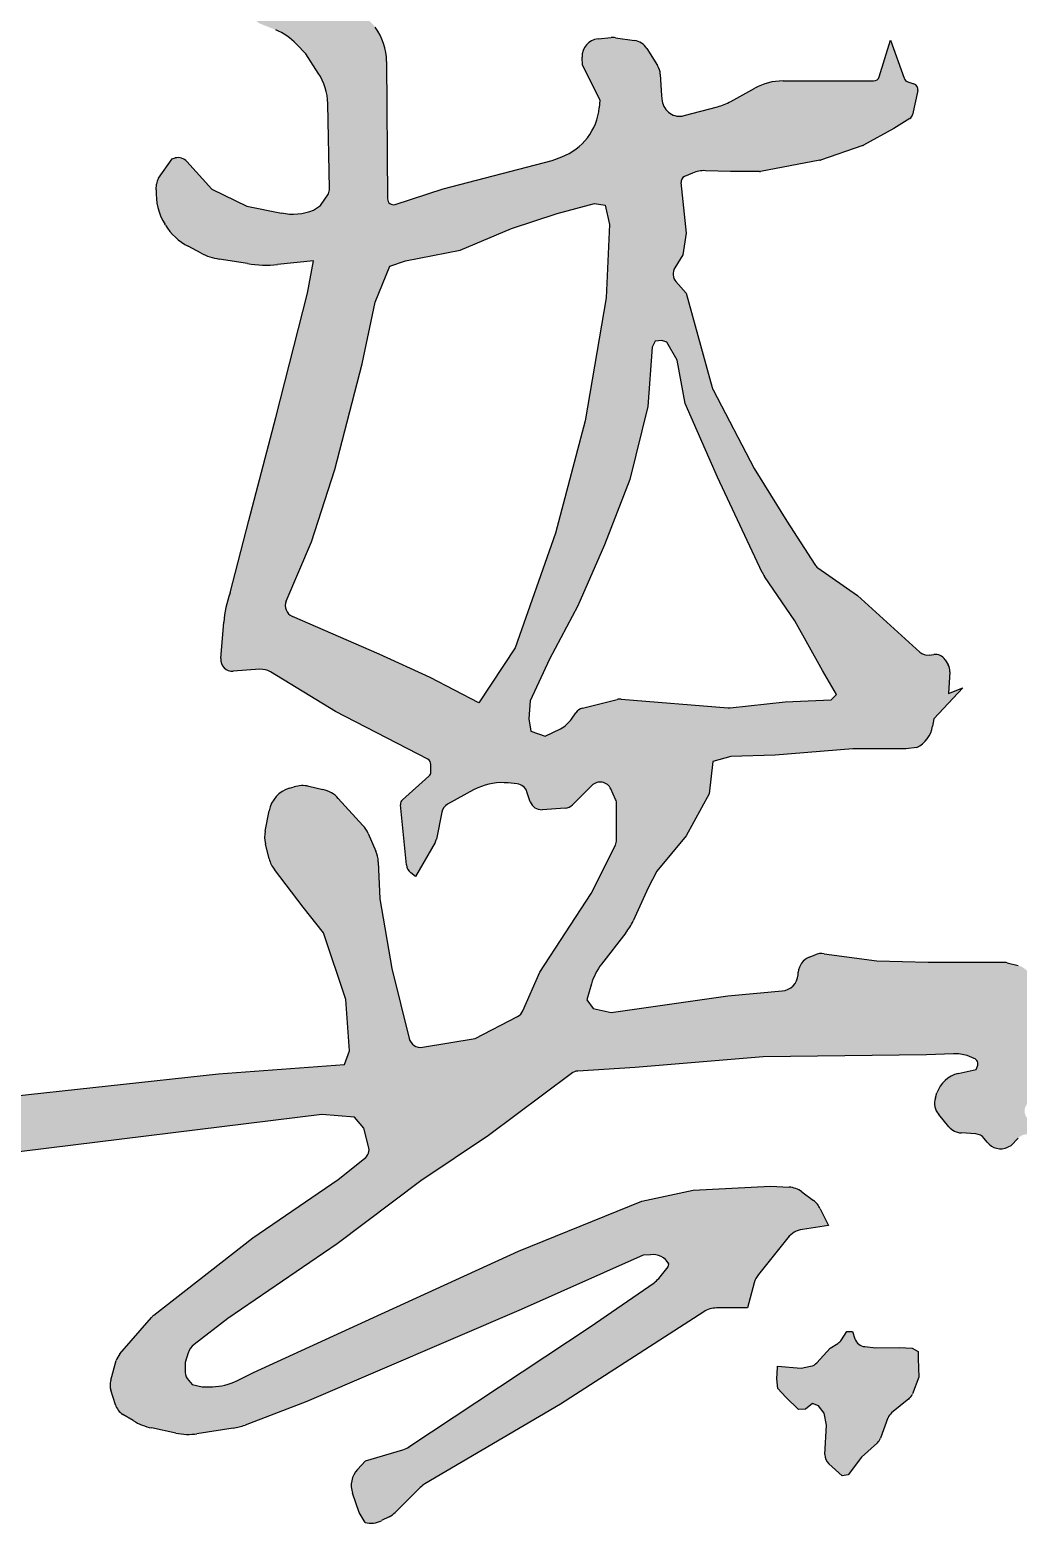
# Model space of a CAD drawing. Extents: x 4150464 to 4450492, y 483482 to 853422.
# Drawn here: x 4305073 to 4305431, y 798643 to 799185 of the extents above; entities that cross this region are included whole.
import ezdxf

# ---------------------------------------------------------------- set-up
doc = ezdxf.new("R2010")
doc.units = 0
doc.header["$LTSCALE"] = 1000
doc.header["$MEASUREMENT"] = 0
doc.layers.add('签名', color=7, linetype='Continuous')

msp = doc.modelspace()

# ---------------------------------------------------------------- hatches: boundary and pattern name
at = {"layer": '签名'}
h = msp.add_hatch(color=4, dxfattribs=at)
h.paths.add_polyline_path([(4305350.07, 799264.8), (4305363.62, 799262.98), (4305371.17, 799260.12), (4305377.43, 799256.74), (4305379.51, 799252.57), (4305380.03, 799247.63), (4305380.29, 799243.2), (4305380.29, 799242.16), (4305382.64, 799244.24), (4305386.02, 799249.45), (4305389.93, 799255.44), (4305388.37, 799262.2), (4305386.54, 799264.94, 0.161293), (4305376.01, 799273.16), (4305371.69, 799274.69), (4305355.02, 799279.64), (4305332.85, 799285.06, -0.055927), (4305328.4, 799286.69), (4305318.91, 799291.43, -0.036786), (4305316.23, 799293.03), (4305310.9, 799296.76, 0.116967), (4305301.78, 799300.37, 0.125161), (4305300.75, 799300.18), (4305295.27, 799297.67, 0.089225), (4305294.66, 799297.25, -0.045924), (4305294.95, 799297.49), (4305291.65, 799295.22, 0.195275), (4305290.77, 799293.89), (4305290.42, 799292.17, 0.293872), (4305291.26, 799290.03), (4305294.85, 799287.45), (4305298.49, 799286.15), (4305302.4, 799282.24), (4305303.73, 799272.94, 0.040442), (4305303.7, 799272.6, 0.74192), (4305307.59, 799271.42), (4305308.91, 799273.39), (4305314.64, 799275.22), (4305320.37, 799274.17), (4305324.8, 799271.05), (4305329.79, 799266.78, 0.146226), (4305330.9, 799266.29), (4305340.43, 799265.06)])
h.paths.add_polyline_path([(4305507.74, 799034.48, -0.224051), (4305511.7, 799026.33), (4305511.91, 799008.06, 0.252735), (4305516.81, 798999.24), (4305521.16, 798996.46), (4305525.34, 798996.87, 0.405395), (4305534.88, 799008.18), (4305534.15, 799018.66), (4305542.23, 799020.96), (4305544.54, 799022.12), (4305536.74, 799026.44), (4305535.3, 799032.21), (4305535.54, 799042.68, 0.116113), (4305534.53, 799047.45), (4305529.24, 799058.67, 0.062977), (4305527.81, 799060.92), (4305521.64, 799068.37, 0.230474), (4305513.17, 799072.21), (4305505.29, 799072), (4305502.79, 799071.34, 0.141943), (4305497.71, 799068.3), (4305490.89, 799060.97, 0.175293), (4305488.05, 799054.32), (4305487.98, 799052.97), (4305488.84, 799049.22), (4305489.42, 799049.22)])
h.paths.add_polyline_path([(4305490.95, 798941.04, 0.097987), (4305489.92, 798945.03), (4305486.92, 798951.28, 0.115547), (4305483.88, 798955.06), (4305472.53, 798963.91), (4305459.64, 798970.15), (4305453.49, 798970.26), (4305448, 798967.24), (4305443.01, 798957.26), (4305447.3, 798949.02, 0.112428), (4305450.35, 798945.43), (4305456.73, 798940.64), (4305462.33, 798937.08, -0.190711), (4305466.92, 798930.75), (4305471.57, 798912.6, -0.218827), (4305469.98, 798903.87), (4305462.55, 798893.28), (4305464.88, 798889.91, 0.115033), (4305468.46, 798886.67), (4305474.78, 798883.16, 0.14431), (4305480.65, 798881.85), (4305483.76, 798882.06), (4305487.35, 798889.94, 0.064737), (4305488.15, 798892.56), (4305491.51, 798912.34, 0.042109), (4305491.66, 798914.12), (4305491.66, 798928.59)])
h.paths.add_polyline_path([(4305391.75, 798688.09, 0.133698), (4305393.05, 798689.9), (4305395.35, 798696.05), (4305395.1, 798702.79), (4305395.1, 798705.36), (4305393.02, 798706.58), (4305388.36, 798706.82), (4305379.79, 798706.7), (4305375.83, 798707.08, -0.296761), (4305372.21, 798709.96), (4305371.33, 798712.58), (4305369.25, 798712.58), (4305367.32, 798709.59, -0.111035), (4305365.99, 798708.28), (4305363.25, 798706.58), (4305358.42, 798701.25, -0.159662), (4305356.13, 798699.94), (4305352.71, 798699.24), (4305344.14, 798699.97), (4305344.04, 798699.52), (4305343.85, 798695.41), (4305344.24, 798691.88), (4305347.18, 798688.75), (4305351.68, 798684.25), (4305354.23, 798684.44), (4305356.78, 798686.4), (4305358.93, 798685.62), (4305361.09, 798682.88), (4305361.87, 798678.57), (4305361.32, 798667.91, 0.22558), (4305362.72, 798664.54), (4305367.56, 798660.16), (4305369.71, 798660.55), (4305374.61, 798667.02), (4305380.33, 798672.16, 0.121444), (4305381.47, 798673.84), (4305384.2, 798681.2, -0.134274), (4305385.51, 798683.02)])
h = msp.add_hatch(color=4, dxfattribs=at)
h.paths.add_polyline_path([(4305587.9, 798924.7, -0.231178), (4305588.9, 798926.27), (4305608.21, 798938.15), (4305626.78, 798947.92, -0.274551), (4305628.95, 798947.81), (4305631.44, 798946.15, -0.290357), (4305632.36, 798944.07), (4305630.68, 798932.72, -0.282713), (4305629.25, 798931.01), (4305624.93, 798929.57, 0.12974), (4305615.86, 798923.63), (4305615.32, 798922.19), (4305614.61, 798916.84, 0.07073), (4305615.1, 798910.88), (4305615.89, 798907.41, 0.118418), (4305620.29, 798898.52), (4305635.15, 798880.7), (4305647.58, 798866.2), (4305652.22, 798860.64, -0.191696), (4305652.71, 798859.15), (4305652.4, 798854.23, 0.465128), (4305654.75, 798851.98), (4305676.07, 798854.3), (4305703.79, 798860.51, 0.44834), (4305705.33, 798863.28), (4305704.6, 798865.38), (4305701.11, 798869.12), (4305698.93, 798871.77, -0.157491), (4305697.49, 798875.41), (4305697.34, 798877.74, -0.24693), (4305699.75, 798883.15), (4305699.88, 798883.25, 0.440579), (4305700.57, 798892.63), (4305693.13, 798900.52), (4305684.26, 798906.5, -0.170294), (4305681.74, 798909.88), (4305680.3, 798914.46, -0.102372), (4305680.05, 798917.03), (4305680.83, 798924.42, -0.373734), (4305686.94, 798930.12), (4305687.08, 798930.13, 0.254103), (4305692.32, 798933.22), (4305695.69, 798939), (4305696.39, 798938.11), (4305697.84, 798931.59), (4305698.21, 798930.13, 0.331647), (4305704.12, 798925.31), (4305705.11, 798925.27), (4305709.48, 798925.27, 0.263355), (4305714.95, 798928.36), (4305715.33, 798929.01), (4305716.42, 798935.32, -0.184975), (4305718.74, 798939.25), (4305721.29, 798941.26, -0.149598), (4305724.76, 798942.61), (4305736.04, 798943.46), (4305759.98, 798942.97), (4305768.46, 798940.72), (4305776.69, 798937.48), (4305783.43, 798933.25), (4305792.16, 798923.53), (4305805.97, 798909.55), (4305810.46, 798904.07), (4305811.2, 798896.59), (4305813.45, 798889.36), (4305815.95, 798863.64), (4305814.2, 798852.92), (4305804.97, 798852.17), (4305803.48, 798847.19), (4305801.48, 798840.71), (4305793.75, 798833.73), (4305788.51, 798824.26), (4305780.78, 798815.04), (4305775.54, 798813.29), (4305771.55, 798818.53), (4305768.56, 798820.52), (4305760.33, 798819.53), (4305759.25, 798814.22), (4305747.78, 798811.48), (4305718.84, 798809.23), (4305713.61, 798807.24), (4305718.66, 798793.1), (4305720.65, 798777.55), (4305726.99, 798759.75), (4305753.16, 798704.27), (4305759.54, 798690.88), (4305760.18, 798678.77), (4305740.4, 798670.47), (4305730.18, 798676.85), (4305716.78, 798708.1), (4305704.78, 798735.9, 0.119239), (4305698.77, 798743.89), (4305691.89, 798749.55), (4305685.51, 798755.29), (4305685.68, 798757.51, 0.267055), (4305676.57, 798776.63), (4305670.34, 798780.94), (4305663.31, 798792.98), (4305657.29, 798800), (4305656.24, 798800.74, 0.225942), (4305650.85, 798801.7), (4305639.8, 798798.66, -0.047725), (4305638.61, 798798.45), (4305588.02, 798794.48), (4305551.35, 798793.62), (4305546.45, 798792.88), (4305546.98, 798794.56, -0.302854), (4305552.5, 798798.98), (4305603.58, 798803.51), (4305640.21, 798808.88, 0.079622), (4305642.14, 798809.48), (4305648.01, 798812.42, 0.447831), (4305649.67, 798818.54), (4305646.22, 798823.84, 0.101957), (4305645.01, 798825.06), (4305639.72, 798828.59), (4305626.17, 798827.08), (4305566.43, 798822.07), (4305552.38, 798822.07), (4305535.81, 798819.56), (4305528.78, 798817.05), (4305523.76, 798810.03), (4305523.31, 798753.88, -0.1506), (4305519.53, 798741.95), (4305518.74, 798740.81), (4305515.23, 798734.13, -0.07539), (4305511.45, 798729.01), (4305505.35, 798722.92, -0.258442), (4305501.39, 798721.78), (4305498.63, 798722.42, -0.172364), (4305496.23, 798723.95), (4305494.26, 798726.48, -0.116492), (4305493.45, 798728.25), (4305491.64, 798737.3), (4305490.22, 798775.59, 0.257654), (4305488.1, 798779.11), (4305485.5, 798780.61), (4305484.92, 798786.11, 0.137932), (4305484.07, 798788.25), (4305480.91, 798792.38, -0.130882), (4305480.07, 798794.4), (4305478.6, 798805.42, 0.375873), (4305474.39, 798809.1), (4305456.21, 798809.1, 0.153785), (4305453.78, 798808.34), (4305440.79, 798799.26), (4305435.77, 798796.15, 0.298099), (4305433.8, 798791.93), (4305434.38, 798790.3), (4305459.96, 798788.18, -0.449386), (4305461.87, 798785.64), (4305461.56, 798784.13), (4305434.57, 798784.13, 0.210128), (4305431.44, 798782.76), (4305428.83, 798779.91), (4305427.7, 798779.42, -0.340919), (4305420.15, 798781.31), (4305419.08, 798782.66, 0.210758), (4305416.05, 798784.27), (4305410.74, 798784.64, -0.201903), (4305406.33, 798786.88), (4305402.61, 798791.28, -0.259318), (4305401.4, 798797.35), (4305401.98, 798799.14, -0.264412), (4305409.72, 798806.23), (4305416.16, 798807.7), (4305416.67, 798808.85, 0.42547), (4305415.51, 798811.68), (4305412.97, 798812.7, 0.080244), (4305408.39, 798813.34), (4305398.2, 798812.97), (4305338.94, 798812.29), (4305292.48, 798808.42), (4305271.57, 798807.09, 0.145884), (4305269.29, 798806.25), (4305239.25, 798783.75), (4305214.61, 798767.22), (4305184.33, 798744.36), (4305144.56, 798717.27), (4305132.37, 798707.87, 0.151784), (4305130.2, 798704.78), (4305129.07, 798701.29), (4305129.07, 798698.44, 0.121298), (4305129.8, 798695.48), (4305131.63, 798693.38), (4305135.22, 798692.46), (4305139, 798692.54, 0.108689), (4305147.87, 798694.71), (4305153.86, 798697.64), (4305197.5, 798717.67), (4305250.1, 798741.74), (4305294.83, 798759.91), (4305313.51, 798763.84), (4305341.53, 798765.32), (4305348.28, 798764.96, -0.148728), (4305352.93, 798763.27), (4305357.12, 798760.13, -0.11645), (4305359.63, 798757.14), (4305362.66, 798751.07), (4305353.16, 798749.61, 0.187953), (4305347.81, 798746.52), (4305337.22, 798733.29, 0.102525), (4305335.66, 798730.22), (4305333.17, 798721.11), (4305321.91, 798721.11, 0.144191), (4305317.3, 798719.75), (4305265.34, 798686.24), (4305216.13, 798657.32, 0.063491), (4305214.43, 798656), (4305205.36, 798646.94, -0.080592), (4305203.15, 798645.35), (4305200.31, 798643.93, -0.178905), (4305194.45, 798643.29), (4305192.26, 798646.86), (4305189.89, 798653.88, -0.27945), (4305191.67, 798662.51), (4305194.55, 798665.61), (4305208.1, 798669.67, 0.073381), (4305210.34, 798670.72), (4305276.15, 798714.23), (4305299.29, 798730.28, 0.06755), (4305300.97, 798731.82), (4305304.47, 798736.01), (4305304.67, 798737.17, 0.305341), (4305297.99, 798740.46), (4305295.32, 798740.27), (4305251.08, 798720.62), (4305173.31, 798687.17), (4305150.83, 798678.63, -0.052637), (4305146.51, 798677.49), (4305133.4, 798675.48, -0.090596), (4305125.76, 798675.69), (4305116.9, 798677.57, -0.085038), (4305110.23, 798680.22), (4305106.53, 798682.49, -0.181064), (4305103.77, 798686), (4305102.12, 798691.23, -0.147202), (4305102.07, 798694.91), (4305104.1, 798702.02, -0.109427), (4305105.42, 798704.44), (4305116.87, 798717.65, -0.048018), (4305117.76, 798718.49), (4305153.65, 798746.6), (4305184.61, 798767.72), (4305194.23, 798775.32, 0.298156), (4305195.7, 798779.74), (4305193.95, 798786.38), (4305190.51, 798790.31), (4305178.72, 798791.29), (4305046.86, 798775.11), (4304974, 798767.24), (4304813.99, 798754.2, -0.291644), (4304809.96, 798756.33), (4304799.01, 798775.59), (4304799.01, 798777.17, -0.383842), (4304802.81, 798781.39), (4304827.02, 798783.94), (4305013.32, 798792.29), (4305141.24, 798806.09), (4305186.96, 798809.52), (4305188.78, 798814.46), (4305187.4, 798833.06), (4305179.33, 798857.25), (4305171.91, 798866.52), (4305161.48, 798880.24, -0.101619), (4305159.63, 798884.09), (4305158.25, 798889.58, -0.109256), (4305158.13, 798894.17), (4305159.55, 798901.57, -0.280752), (4305166.99, 798909.75), (4305168.66, 798910.24, -0.126758), (4305173.96, 798910.42), (4305179.13, 798909.27, -0.15474), (4305184.69, 798906.05), (4305193.61, 798896.24, -0.081557), (4305195.49, 798893.35), (4305198.31, 798886.9, -0.093443), (4305199.2, 798883.06), (4305199.74, 798869.61), (4305204.06, 798844.28), (4305210.41, 798818.91, 0.390931), (4305215.23, 798815.75), (4305234.37, 798818.94), (4305249.74, 798826.9, 0.171134), (4305251.67, 798828.96), (4305257.87, 798843.04), (4305276.42, 798871.47), (4305285.25, 798889.11, 0.116513), (4305285.7, 798891.01), (4305285.7, 798903.92, 0.107138), (4305285.32, 798905.68), (4305283.6, 798909.46, 0.523435), (4305276.73, 798910.7), (4305269.72, 798903.71, -0.18265), (4305266.99, 798902.47), (4305258.66, 798901.95, -0.340063), (4305254.36, 798904.85), (4305253.17, 798908.42, 0.294066), (4305249.58, 798911.3), (4305246.3, 798911.65, 0.133568), (4305235.29, 798909.86), (4305233.75, 798909.16), (4305224.34, 798903.94, 0.220074), (4305222.23, 798901.06), (4305220.28, 798891.3, -0.080659), (4305219.8, 798890.03), (4305212.72, 798877.65), (4305211.03, 798879, -0.201849), (4305209.45, 798881.9), (4305207.26, 798903.76, -0.240558), (4305207.97, 798905.56), (4305217.57, 798914.09, 0.21433), (4305218.29, 798915.68), (4305218.29, 798918.37, 0.280337), (4305217.14, 798920.26), (4305183.66, 798937.59), (4305160.05, 798951.97, 0.156534), (4305156.26, 798952.89), (4305146.56, 798952.17, -0.46076), (4305142.01, 798956.76), (4305143.1, 798969.94, -0.064651), (4305145.4, 798980.64), (4305152.24, 799006.87), (4305161.98, 799044.3), (4305173.46, 799089.41), (4305175.7, 799101.08), (4305162.67, 799099.78, -0.064936), (4305151.68, 799100.11), (4305141.39, 799101.77, -0.080775), (4305134.92, 799103.92), (4305130.2, 799106.39, -0.135752), (4305121.93, 799114.13), (4305121.69, 799114.52, -0.154043), (4305118.61, 799126.93), (4305118.73, 799128.94, -0.136703), (4305119.48, 799131.1), (4305124.37, 799138.16), (4305125.53, 799138.45, -0.279334), (4305129.74, 799137.17), (4305138.73, 799127.16), (4305151.49, 799120.99), (4305164.02, 799118.48, 0.141167), (4305175.74, 799119.46), (4305178.18, 799121.21), (4305181.08, 799125.39, 0.122029), (4305181.53, 799127.39), (4305180.86, 799158.14, 0.13949), (4305177.43, 799169.25), (4305172.91, 799176.21), (4305169.55, 799179.78, 0.109197), (4305161.97, 799184.94), (4305156.03, 799187.32, -0.674227), (4305159.83, 799207.29), (4305166.57, 799206.98, -0.092395), (4305176.07, 799203.89), (4305183.18, 799199.87, -0.067551), (4305187.72, 799196.41), (4305197.63, 799186.51), (4305198.09, 799185.89, -0.157847), (4305202.2, 799173.46), (4305202.55, 799123.59, 0.507739), (4305205.33, 799121.59), (4305222.74, 799127.27), (4305262.27, 799137.56), (4305265.78, 799138.88, 0.285141), (4305279.43, 799156.64), (4305279.71, 799159.43), (4305273.34, 799172.15), (4305273.18, 799175, -0.404917), (4305278.96, 799181.72), (4305283.72, 799182.15, -0.059906), (4305285.25, 799182.11), (4305292.21, 799181.06, -0.217925), (4305296.66, 799178.16), (4305300.58, 799171.96, -0.127757), (4305301.56, 799168.9), (4305302, 799161.02), (4305302.25, 799159.12, 0.45192), (4305310.21, 799153.81), (4305322.33, 799157.04, 0.061267), (4305327.14, 799158.98), (4305335.82, 799163.78, -0.126968), (4305346.1, 799166.43), (4305378.98, 799166.43, 0.329734), (4305381.01, 799167.94), (4305385.08, 799181.24), (4305390.08, 799167.4, 0.229531), (4305391.41, 799166.11), (4305393.57, 799165.39, -0.382276), (4305394.98, 799162.93), (4305393.09, 799154.15, -0.203047), (4305392.14, 799152.79), (4305386.32, 799149.15), (4305375.2, 799142.98), (4305359.55, 799137.63), (4305337.73, 799133.52), (4305327.03, 799133.52), (4305317.92, 799133.84, 0.112418), (4305313.28, 799132.96), (4305310.33, 799131.67, 0.326044), (4305309.07, 799129.51), (4305310.95, 799111.15), (4305309.71, 799103.34), (4305306.81, 799098.6, 0.328096), (4305307.24, 799093.58), (4305310.95, 799089.35), (4305320.38, 799055.14, 0.053255), (4305320.72, 799054.3), (4305335.65, 799025.75), (4305347.51, 799006.66), (4305357.59, 798990.92, 0.098742), (4305358.74, 798989.73), (4305373.19, 798979.68), (4305395.79, 798959.15, 0.218816), (4305399.17, 798958.08), (4305400.8, 798958.28, -0.291918), (4305404.93, 798956.32), (4305406.05, 798954.53, -0.158896), (4305406.68, 798951.97), (4305406.12, 798944.14), (4305411.39, 798946.12), (4305400.86, 798934.93), (4305400.41, 798932.27, -0.240188), (4305394.68, 798924.51), (4305390.71, 798924), (4305371.47, 798924), (4305343.3, 798921.69), (4305327.13, 798921.23), (4305320.67, 798919.38), (4305319.27, 798907.73), (4305310.95, 798892.51), (4305300.33, 798879.58), (4305297.1, 798873.59), (4305291.67, 798861.58, -0.059303), (4305289.08, 798857.29), (4305280.23, 798845.92, 0.096023), (4305276.57, 798838.71), (4305274.93, 798832.98), (4305277.24, 798829.75), (4305283.71, 798828.36), (4305326.07, 798834.42), (4305345.78, 798836.16, 0.368288), (4305351.57, 798842.05), (4305351.64, 798842.99, -0.287337), (4305355.63, 798848.45), (4305357.75, 798849.3, -0.1299), (4305360.98, 798849.69), (4305380.11, 798847.07), (4305398.76, 798846.55), (4305425.95, 798846.55, -0.061275), (4305427.49, 798846.36), (4305431.48, 798845.36, -0.265952), (4305436.05, 798840.98), (4305437.61, 798835.68), (4305439.75, 798828.43, 0.385739), (4305447.05, 798823.97), (4305452.47, 798825, 0.134429), (4305455.5, 798826.48), (4305463.89, 798833.88, 0.361907), (4305465.14, 798841.94), (4305463, 798845.51), (4305462.29, 798851.5, -0.367837), (4305466.87, 798858.38), (4305472.41, 798859.96, -0.157947), (4305476.33, 798859.82), (4305477.7, 798859.32, -0.191883), (4305481.23, 798856.18), (4305482.68, 798853.28), (4305485.27, 798844.48), (4305485.58, 798841.08, 0.175535), (4305487.42, 798837.15), (4305489.93, 798834.64), (4305499.52, 798834.19, 0.100406), (4305502.02, 798834.57), (4305507.14, 798836.46, 0.271742), (4305511.24, 798841.44), (4305513.76, 798857.42), (4305521.53, 798887.96), (4305529.47, 798913.09), (4305537.07, 798931.44), (4305539.14, 798929.88), (4305539.66, 798925.74), (4305536.55, 798904), (4305530.86, 798882.26), (4305526.71, 798862.08), (4305524.64, 798848.1), (4305524.64, 798838.79, 0.280775), (4305531.23, 798839.54), (4305532.93, 798840.85), (4305555.72, 798845), (4305623.91, 798847.5, 0.384258), (4305625.95, 798849.48), (4305626.29, 798854.49, 0.192772), (4305625.8, 798855.99), (4305610.8, 798873.97), (4305600.04, 798884.73, -0.038185), (4305597.93, 798887.18), (4305591.37, 798896.12, -0.150784), (4305587.27, 798907.95), (4305586.98, 798916.41)])
h.paths.add_polyline_path([(4305281.56, 799121.28), (4305283.06, 799114.36), (4305281.95, 799087.65), (4305274.25, 799043.03), (4305263.47, 799002.25), (4305248.84, 798960.71), (4305235.75, 798940.71), (4305218.04, 798949.94), (4305199.56, 798958.4), (4305168.01, 798972.11, -0.411776), (4305165.79, 798977.67), (4305174.92, 798999.18), (4305183.39, 799025.34), (4305193.4, 799063.8), (4305198.02, 799086.11), (4305203.41, 799099.19), (4305209.03, 799101.13), (4305228.9, 799105.04), (4305247.55, 799112.86), (4305264.1, 799118.27), (4305277.64, 799121.88)], flags=16)
h.paths.add_polyline_path([(4305302.08, 799072.19), (4305303.94, 799071.66), (4305307.65, 799065.03), (4305310.57, 799049.38), (4305322.26, 799022.58), (4305338.58, 798987.98, 0.039662), (4305339.41, 798986.52), (4305350.35, 798970.51), (4305360.44, 798952.47), (4305365.48, 798943.71), (4305363.62, 798941.86), (4305346.9, 798941.06), (4305326.54, 798938.89), (4305287.33, 798942.07, 0.081589), (4305285.96, 798941.95), (4305273.34, 798938.8, 0.183834), (4305270.86, 798937.07), (4305269.34, 798934.85, -0.12786), (4305265.32, 798931.34), (4305259.82, 798928.59), (4305254.51, 798930.45), (4305253.82, 798934.96), (4305254.36, 798941.43), (4305261.38, 798956.54), (4305271.64, 798975.96), (4305281.36, 798998.08), (4305290.54, 799021.81), (4305297.01, 799048.25), (4305298.63, 799069.83), (4305299.69, 799071.92)], flags=16)
h.paths.add_polyline_path([(4305721.82, 798917.48), (4305725.7, 798921.29), (4305728.15, 798923.41, -0.191823), (4305732.6, 798924.96), (4305743.18, 798924.49), (4305749.99, 798923.28, -0.10674), (4305752.48, 798922.26), (4305765.33, 798913.43), (4305777.95, 798904.65, -0.07439), (4305779.33, 798903.36), (4305788.14, 798892.15, -0.129106), (4305792.44, 798882.25), (4305793.76, 798873.66, -0.195793), (4305790.05, 798858.07), (4305787.77, 798854.89), (4305784.86, 798850.24), (4305775.24, 798842.37), (4305770.29, 798839.75), (4305767.37, 798840.33), (4305764.17, 798845.28), (4305760.38, 798849.65), (4305759.5, 798856.93), (4305759.5, 798864.5), (4305758.63, 798870.62), (4305755.13, 798875.86), (4305751.63, 798878.19), (4305747.26, 798878.48), (4305742.02, 798883.14), (4305737.94, 798888.97), (4305734.15, 798898.87), (4305731.23, 798904.11), (4305726.57, 798909.93), (4305722.49, 798913.43), (4305721.28, 798914.59)], flags=16)
h.paths.add_polyline_path([(4305708.11, 798879.77), (4305709.01, 798880.85), (4305709.19, 798880.85), (4305717.3, 798881.57), (4305721, 798879.72, -0.319194), (4305722.16, 798877.55), (4305721.63, 798873.46), (4305722.1, 798872.95, 0.170609), (4305725.83, 798870.96), (4305728.3, 798870.58), (4305731.23, 798869.94, -0.270894), (4305732.81, 798868.49), (4305733.17, 798867.33), (4305732.81, 798863.91), (4305732.6, 798862.88, -0.35173), (4305730.56, 798861.18), (4305723.43, 798861.03), (4305716.67, 798861.83, -0.28734), (4305714.91, 798863.24), (4305714.24, 798865.17, 0.155831), (4305713.47, 798866.2, 0.184917), (4305712.09, 798866.84), (4305710.09, 798866.97), (4305708.11, 798870.04), (4305708.11, 798875.26)], flags=16)
h.paths.add_polyline_path([(4305670.35, 798826.56), (4305675.4, 798831.83), (4305679.98, 798834.81), (4305683.55, 798836.67, -0.109091), (4305686.2, 798837.39), (4305689.61, 798837.55), (4305699.46, 798836.41), (4305704.08, 798835.83, 0.069308), (4305705.84, 798835.86), (4305709.18, 798836.37, 0.13629), (4305712.29, 798837.77), (4305715.67, 798840.59, -0.117467), (4305718.32, 798841.9), (4305722.68, 798842.91, -0.049761), (4305723.94, 798843.07), (4305730.75, 798843.26, -0.063156), (4305732.34, 798843.1), (4305739.58, 798841.45), (4305740.29, 798841.18, -0.311276), (4305744.39, 798835.22), (4305744.39, 798834.81), (4305742.1, 798830), (4305738.1, 798824.61, -0.162986), (4305734.78, 798822.29), (4305732.93, 798821.75), (4305723.07, 798821.52), (4305719.17, 798821.52, 0.140475), (4305715.79, 798820.55), (4305711.84, 798818.09), (4305709.55, 798816.94), (4305706.34, 798816.25), (4305705.36, 798816.38, -0.312011), (4305700.17, 798820.84), (4305699.11, 798821.59), (4305696.71, 798820.83), (4305694.19, 798815.34), (4305692.59, 798813.05), (4305690.92, 798812.11, -0.174687), (4305686.66, 798811.4), (4305683.88, 798811.9), (4305680.2, 798814.11, -0.082204), (4305678.61, 798815.45), (4305676.77, 798817.63), (4305672.19, 798822.44), (4305670.12, 798824.73)], flags=16)
h.paths.add_polyline_path([(4305685.92, 798799.11), (4305687.47, 798799.95, 0.21493), (4305691.57, 798803.21), (4305692.81, 798805.65), (4305693.81, 798807.43), (4305695.5, 798807.43), (4305698.28, 798806.84), (4305699.45, 798804.98, 0.120194), (4305701.61, 798802.87), (4305702.46, 798802.37), (4305705.44, 798799.58), (4305708.77, 798797.4, -0.198061), (4305711.51, 798793.38), (4305712.4, 798789.15), (4305712.67, 798781.83, -0.06461), (4305712.52, 798780.2), (4305712.43, 798779.79, -0.302829), (4305709.02, 798776.54), (4305708.49, 798776.45, -0.052243), (4305707.16, 798776.36), (4305702.26, 798776.53), (4305698.38, 798776.83), (4305696.79, 798778.42), (4305696.19, 798780.21), (4305696.09, 798784.41, 0.37754), (4305692.92, 798789.04), (4305691.52, 798791.74), (4305691.02, 798792.93), (4305689.73, 798793.72), (4305687.84, 798794.12), (4305686.05, 798795.51), (4305685.56, 798797.8)], flags=16)

# ---------------------------------------------------------------- linework, layer by layer
at = {"layer": '签名', "color": 4}
for p, q in [((4305278.96, 799181.72, -1062.25), (4305283.72, 799182.15, -1062.25)), ((4305285.25, 799182.11, -1062.25), (4305292.21, 799181.06, -1062.25)), ((4305381.01, 799167.94, -1062.25), (4305385.08, 799181.24, -1062.25)), ((4305385.08, 799181.24, -1062.25), (4305390.08, 799167.4, -1062.25)), ((4305172.91, 799176.21, -1062.25), (4305169.55, 799179.78, -1062.25)), ((4305177.43, 799169.25, -1062.25), (4305172.91, 799176.21, -1062.25)), ((4305273.34, 799172.15, -1062.25), (4305273.18, 799175, -1062.25)), ((4305296.66, 799178.16, -1062.25), (4305300.58, 799171.96, -1062.25)), ((4305202.2, 799173.46, -1062.25), (4305202.55, 799123.59, -1062.25)), ((4305279.71, 799159.43, -1062.25), (4305273.34, 799172.15, -1062.25)), ((4305301.56, 799168.9, -1062.25), (4305302, 799161.02, -1062.25)), ((4305327.14, 799158.98, -1062.25), (4305335.82, 799163.78, -1062.25)), ((4305346.1, 799166.43, -1062.25), (4305378.98, 799166.43, -1062.25)), ((4305391.41, 799166.11, -1062.25), (4305393.57, 799165.39, -1062.25)), ((4305279.43, 799156.64, -1062.25), (4305279.71, 799159.43, -1062.25)), ((4305302, 799161.02, -1062.25), (4305302.25, 799159.12, -1062.25)), ((4305394.98, 799162.93, -1062.25), (4305393.09, 799154.15, -1062.25)), ((4305181.53, 799127.39, -1062.25), (4305180.86, 799158.14, -1062.25)), ((4305310.21, 799153.81, -1062.25), (4305322.33, 799157.04, -1062.25)), ((4305392.14, 799152.79, -1062.25), (4305386.32, 799149.15, -1062.25)), ((4305386.32, 799149.15, -1062.25), (4305375.36, 799143.07, -1062.25)), ((4305375.02, 799142.92, -1062.25), (4305359.7, 799137.68, -1062.25)), ((4305119.48, 799131.1, -1062.25), (4305124.37, 799138.16, -1062.25)), ((4305124.37, 799138.16, -1062.25), (4305125.53, 799138.45, -1062.25)), ((4305129.74, 799137.17, -1062.25), (4305138.73, 799127.16, -1062.25)), ((4305222.74, 799127.27, -1062.25), (4305262.27, 799137.56, -1062.25)), ((4305262.27, 799137.56, -1062.25), (4305265.78, 799138.88, -1062.25)), ((4305359.4, 799137.61, -1062.25), (4305337.93, 799133.56, -1062.25)), ((4305313.28, 799132.96, -1062.25), (4305310.33, 799131.67, -1062.25)), ((4305327.03, 799133.52, -1062.25), (4305317.92, 799133.84, -1062.25)), ((4305337.53, 799133.52, -1062.25), (4305327.03, 799133.52, -1062.25)), ((4305118.61, 799126.93, -1062.25), (4305118.73, 799128.94, -1062.25)), ((4305138.73, 799127.16, -1062.25), (4305151.49, 799120.99, -1062.25)), ((4305205.33, 799121.59, -1062.25), (4305222.74, 799127.27, -1062.25)), ((4305309.07, 799129.51, -1062.25), (4305310.95, 799111.15, -1062.25)), ((4305151.49, 799120.99, -1062.25), (4305164.02, 799118.48, -1062.25)), ((4305175.74, 799119.46, -1062.25), (4305178.18, 799121.21, -1062.25)), ((4305178.18, 799121.21, -1062.25), (4305181.08, 799125.39, -1062.25)), ((4305264.1, 799118.27, -1062.25), (4305277.64, 799121.88, -1062.25)), ((4305277.64, 799121.88, -1062.25), (4305281.56, 799121.28, -1062.25)), ((4305281.56, 799121.28, -1062.25), (4305283.06, 799114.36, -1062.25)), ((4305247.55, 799112.86, -1062.25), (4305264.1, 799118.27, -1062.25)), ((4305121.93, 799114.13, -1062.25), (4305121.69, 799114.52, -1062.25)), ((4305228.9, 799105.04, -1062.25), (4305247.55, 799112.86, -1062.25)), ((4305283.06, 799114.36, -1062.25), (4305281.95, 799087.65, -1062.25)), ((4305310.95, 799111.15, -1062.25), (4305309.71, 799103.34, -1062.25)), ((4305134.92, 799103.92, -1062.25), (4305130.2, 799106.39, -1062.25)), ((4305209.03, 799101.13, -1062.25), (4305228.9, 799105.04, -1062.25)), ((4305151.68, 799100.11, -1062.25), (4305141.39, 799101.77, -1062.25)), ((4305175.7, 799101.08, -1062.25), (4305162.67, 799099.78, -1062.25)), ((4305173.46, 799089.41, -1062.25), (4305175.7, 799101.08, -1062.25)), ((4305198.02, 799086.11, -1062.25), (4305203.41, 799099.19, -1062.25)), ((4305203.41, 799099.19, -1062.25), (4305209.03, 799101.13, -1062.25)), ((4305309.71, 799103.34, -1062.25), (4305306.81, 799098.6, -1062.25)), ((4305307.24, 799093.58, -1062.25), (4305310.95, 799089.35, -1062.25)), ((4305161.98, 799044.3, -1062.25), (4305173.46, 799089.41, -1062.25)), ((4305310.95, 799089.35, -1062.25), (4305320.38, 799055.14, -1062.25)), ((4305193.4, 799063.8, -1062.25), (4305198.02, 799086.11, -1062.25)), ((4305281.95, 799087.65, -1062.25), (4305274.25, 799043.03, -1062.25)), ((4305299.69, 799071.92, -1062.25), (4305298.63, 799069.83, -1062.25)), ((4305302.08, 799072.19, -1062.25), (4305299.69, 799071.92, -1062.25)), ((4305303.94, 799071.66, -1062.25), (4305302.08, 799072.19, -1062.25)), ((4305307.65, 799065.03, -1062.25), (4305303.94, 799071.66, -1062.25)), ((4305298.63, 799069.83, -1062.25), (4305297.01, 799048.25, -1062.25)), ((4305183.39, 799025.34, -1062.25), (4305193.4, 799063.8, -1062.25)), ((4305310.57, 799049.38, -1062.25), (4305307.65, 799065.03, -1062.25)), ((4305320.72, 799054.3, -1062.25), (4305335.65, 799025.75, -1062.25)), ((4305297.01, 799048.25, -1062.25), (4305290.54, 799021.81, -1062.25)), ((4305322.26, 799022.58, -1062.25), (4305310.57, 799049.38, -1062.25)), ((4305152.24, 799006.87, -1062.25), (4305161.98, 799044.3, -1062.25)), ((4305274.25, 799043.03, -1062.25), (4305263.47, 799002.25, -1062.25)), ((4305174.92, 798999.18, -1062.25), (4305183.39, 799025.34, -1062.25)), ((4305335.65, 799025.75, -1062.25), (4305347.51, 799006.66, -1062.25)), ((4305290.54, 799021.81, -1062.25), (4305281.36, 798998.08, -1062.25)), ((4305338.58, 798987.98, -1062.25), (4305322.26, 799022.58, -1062.25)), ((4305145.4, 798980.64, -1062.25), (4305152.24, 799006.87, -1062.25)), ((4305152.24, 799006.87, -1062.25), (4305152.24, 799006.87, -1062.25)), ((4305347.51, 799006.66, -1062.25), (4305357.59, 798990.92, -1062.25)), ((4305263.47, 799002.25, -1062.25), (4305248.84, 798960.71, -1062.25)), ((4305165.79, 798977.67, -1062.25), (4305174.92, 798999.18, -1062.25)), ((4305281.36, 798998.08, -1062.25), (4305271.64, 798975.96, -1062.25)), ((4305350.35, 798970.51, -1062.25), (4305339.41, 798986.52, -1062.25)), ((4305358.74, 798989.73, -1062.25), (4305373.19, 798979.68, -1062.25)), ((4305373.19, 798979.68, -1062.25), (4305395.79, 798959.15, -1062.25)), ((4305271.64, 798975.96, -1062.25), (4305261.38, 798956.54, -1062.25)), ((4305142.01, 798956.76, -1062.25), (4305143.1, 798969.94, -1062.25)), ((4305199.56, 798958.4, -1062.25), (4305168.01, 798972.11, -1062.25)), ((4305360.44, 798952.47, -1062.25), (4305350.35, 798970.51, -1062.25)), ((4305218.04, 798949.94, -1062.25), (4305199.56, 798958.4, -1062.25)), ((4305248.84, 798960.71, -1062.25), (4305235.75, 798940.71, -1062.25)), ((4305399.17, 798958.08, -1062.25), (4305400.8, 798958.28, -1062.25)), ((4305156.26, 798952.89, -1062.25), (4305146.56, 798952.17, -1062.25)), ((4305261.38, 798956.54, -1062.25), (4305254.36, 798941.43, -1062.25)), ((4305365.48, 798943.71, -1062.25), (4305360.44, 798952.47, -1062.25)), ((4305404.93, 798956.32, -1062.25), (4305406.05, 798954.53, -1062.25)), ((4305183.66, 798937.59, -1062.25), (4305160.05, 798951.97, -1062.25)), ((4305235.75, 798940.71, -1062.25), (4305218.04, 798949.94, -1062.25)), ((4305406.68, 798951.97, -1062.25), (4305406.12, 798944.14, -1062.25)), ((4305254.36, 798941.43, -1062.25), (4305253.82, 798934.96, -1062.25)), ((4305273.34, 798938.8, -1062.25), (4305285.96, 798941.95, -1062.25)), ((4305287.33, 798942.07, -1062.25), (4305326.15, 798938.92, -1062.25)), ((4305346.9, 798941.06, -1062.25), (4305363.62, 798941.86, -1062.25)), ((4305363.62, 798941.86, -1062.25), (4305365.48, 798943.71, -1062.25)), ((4305411.39, 798946.12, -1062.25), (4305400.86, 798934.93, -1062.25)), ((4305406.12, 798944.14, -1062.25), (4305411.39, 798946.12, -1062.25)), ((4305217.14, 798920.26, -1062.25), (4305183.66, 798937.59, -1062.25)), ((4305269.34, 798934.85, -1062.25), (4305270.86, 798937.07, -1062.25)), ((4305326.94, 798938.93, -1062.25), (4305346.9, 798941.06, -1062.25)), ((4305253.82, 798934.96, -1062.25), (4305254.51, 798930.45, -1062.25)), ((4305259.82, 798928.59, -1062.25), (4305265.32, 798931.34, -1062.25)), ((4305400.86, 798934.93, -1062.25), (4305400.41, 798932.27, -1062.25)), ((4305254.51, 798930.45, -1062.25), (4305259.82, 798928.59, -1062.25)), ((4305327.13, 798921.23, -1062.25), (4305320.67, 798919.38, -1062.25)), ((4305343.3, 798921.69, -1062.25), (4305327.13, 798921.23, -1062.25)), ((4305371.47, 798924, -1062.25), (4305343.3, 798921.69, -1062.25)), ((4305390.71, 798924, -1062.25), (4305371.47, 798924, -1062.25)), ((4305394.68, 798924.51, -1062.25), (4305390.71, 798924, -1062.25)), ((4305218.29, 798915.68, -1062.25), (4305218.29, 798918.37, -1062.25)), ((4305320.67, 798919.38, -1062.25), (4305319.27, 798907.73, -1062.25)), ((4305166.99, 798909.75, -1062.25), (4305168.66, 798910.24, -1062.25)), ((4305173.96, 798910.42, -1062.25), (4305179.13, 798909.27, -1062.25)), ((4305207.97, 798905.56, -1062.25), (4305217.57, 798914.09, -1062.25)), ((4305233.75, 798909.16, -1062.25), (4305224.34, 798903.94, -1062.25)), ((4305235.29, 798909.86, -1062.25), (4305233.75, 798909.16, -1062.25)), ((4305249.58, 798911.3, -1062.25), (4305246.3, 798911.65, -1062.25)), ((4305276.73, 798910.7, -1062.25), (4305269.72, 798903.71, -1062.25)), ((4305285.32, 798905.68, -1062.25), (4305283.6, 798909.46, -1062.25)), ((4305184.69, 798906.05, -1062.25), (4305193.61, 798896.24, -1062.25)), ((4305209.45, 798881.9, -1062.25), (4305207.26, 798903.76, -1062.25)), ((4305254.36, 798904.85, -1062.25), (4305253.17, 798908.42, -1062.25)), ((4305285.7, 798891.01, -1062.25), (4305285.7, 798903.92, -1062.25)), ((4305319.27, 798907.73, -1062.25), (4305310.95, 798892.51, -1062.25)), ((4305158.13, 798894.17, -1062.25), (4305159.55, 798901.57, -1062.25)), ((4305222.23, 798901.06, -1062.25), (4305220.28, 798891.3, -1062.25)), ((4305266.99, 798902.47, -1062.25), (4305258.66, 798901.95, -1062.25)), ((4305195.49, 798893.35, -1062.25), (4305198.31, 798886.9, -1062.25)), ((4305159.63, 798884.09, -1062.25), (4305158.25, 798889.58, -1062.25)), ((4305219.8, 798890.03, -1062.25), (4305212.72, 798877.65, -1062.25)), ((4305276.42, 798871.47, -1062.25), (4305285.25, 798889.11, -1062.25)), ((4305310.95, 798892.51, -1062.25), (4305300.33, 798879.58, -1062.25)), ((4305199.2, 798883.06, -1062.25), (4305199.74, 798869.61, -1062.25)), ((4305171.91, 798866.52, -1062.25), (4305161.48, 798880.24, -1062.25)), ((4305212.72, 798877.65, -1062.25), (4305211.03, 798879, -1062.25)), ((4305300.33, 798879.58, -1062.25), (4305297.1, 798873.59, -1062.25)), ((4305257.87, 798843.04, -1062.25), (4305276.42, 798871.47, -1062.25)), ((4305297.1, 798873.59, -1062.25), (4305291.67, 798861.58, -1062.25)), ((4305179.33, 798857.25, -1062.25), (4305171.91, 798866.52, -1062.25)), ((4305199.74, 798869.61, -1062.25), (4305204.06, 798844.28, -1062.25)), ((4305187.4, 798833.06, -1062.25), (4305179.33, 798857.25, -1062.25)), ((4305289.08, 798857.29, -1062.25), (4305280.23, 798845.92, -1062.25)), ((4305355.63, 798848.45, -1062.25), (4305357.75, 798849.3, -1062.25)), ((4305360.98, 798849.69, -1062.25), (4305380.11, 798847.07, -1062.25)), ((4305204.06, 798844.28, -1062.25), (4305210.41, 798818.91, -1062.25)), ((4305380.11, 798847.07, -1062.25), (4305398.76, 798846.55, -1062.25)), ((4305398.76, 798846.55, -1062.25), (4305425.95, 798846.55, -1062.25)), ((4305427.49, 798846.36, -1062.25), (4305431.48, 798845.36, -1062.25)), ((4305251.67, 798828.96, -1062.25), (4305257.87, 798843.04, -1062.25)), ((4305276.57, 798838.71, -1062.25), (4305274.93, 798832.98, -1062.25)), ((4305351.57, 798842.05, -1062.25), (4305351.64, 798842.99, -1062.25)), ((4305188.78, 798814.46, -1062.25), (4305187.4, 798833.06, -1062.25)), ((4305283.71, 798828.36, -1062.25), (4305326.07, 798834.42, -1062.25)), ((4305326.07, 798834.42, -1062.25), (4305345.78, 798836.16, -1062.25)), ((4305274.93, 798832.98, -1062.25), (4305277.24, 798829.75, -1062.25)), ((4305277.24, 798829.75, -1062.25), (4305283.71, 798828.36, -1062.25)), ((4305234.37, 798818.94, -1062.25), (4305249.74, 798826.9, -1062.25)), ((4305215.23, 798815.75, -1062.25), (4305234.37, 798818.94, -1062.25)), ((4305186.96, 798809.52, -1062.25), (4305188.78, 798814.46, -1062.25)), ((4305338.94, 798812.29, -1062.25), (4305292.48, 798808.42, -1062.25)), ((4305398.2, 798812.97, -1062.25), (4305338.94, 798812.29, -1062.25)), ((4305407.96, 798813.32, -1062.25), (4305398.2, 798812.97, -1062.25)), ((4305415.51, 798811.68, -1062.25), (4305412.97, 798812.7, -1062.25)), ((4305013.32, 798792.29, -1062.25), (4305141.24, 798806.09, -1062.25)), ((4305141.24, 798806.09, -1062.25), (4305186.96, 798809.52, -1062.25)), ((4305269.29, 798806.25, -1062.25), (4305239.25, 798783.75, -1062.25)), ((4305292.48, 798808.42, -1062.25), (4305271.57, 798807.09, -1062.25)), ((4305409.72, 798806.23, -1062.25), (4305416.16, 798807.7, -1062.25)), ((4305416.16, 798807.7, -1062.25), (4305416.67, 798808.85, -1062.25)), ((4305401.4, 798797.35, -1062.25), (4305401.98, 798799.14, -1062.25)), ((4305178.72, 798791.29, -1062.25), (4305046.86, 798775.11, -1062.25)), ((4305190.51, 798790.31, -1062.25), (4305178.72, 798791.29, -1062.25)), ((4305193.95, 798786.38, -1062.25), (4305190.51, 798790.31, -1062.25)), ((4305406.33, 798786.88, -1062.25), (4305402.61, 798791.28, -1062.25)), ((4305195.7, 798779.74, -1062.25), (4305193.95, 798786.38, -1062.25)), ((4305416.05, 798784.27, -1062.25), (4305410.74, 798784.64, -1062.25)), ((4305239.25, 798783.75, -1062.25), (4305214.61, 798767.22, -1062.25)), ((4305420.15, 798781.31, -1062.25), (4305419.08, 798782.66, -1062.25)), ((4305428.83, 798779.91, -1062.25), (4305427.7, 798779.42, -1062.25)), ((4305431.44, 798782.76, -1062.25), (4305428.83, 798779.91, -1062.25)), ((4305184.61, 798767.72, -1062.25), (4305194.23, 798775.32, -1062.25)), ((4305153.65, 798746.6, -1062.25), (4305184.61, 798767.72, -1062.25)), ((4305214.61, 798767.22, -1062.25), (4305184.33, 798744.36, -1062.25)), ((4305294.83, 798759.91, -1062.25), (4305313.51, 798763.84, -1062.25)), ((4305313.51, 798763.84, -1062.25), (4305341.53, 798765.32, -1062.25)), ((4305341.53, 798765.32, -1062.25), (4305348.28, 798764.96, -1062.25)), ((4305352.93, 798763.27, -1062.25), (4305357.12, 798760.13, -1062.25)), ((4305250.1, 798741.74, -1062.25), (4305294.83, 798759.91, -1062.25)), ((4305359.63, 798757.14, -1062.25), (4305362.66, 798751.07, -1062.25)), ((4305117.76, 798718.49, -1062.25), (4305153.65, 798746.6, -1062.25)), ((4305347.81, 798746.52, -1062.25), (4305337.22, 798733.29, -1062.25)), ((4305362.66, 798751.07, -1062.25), (4305353.16, 798749.61, -1062.25)), ((4305184.33, 798744.36, -1062.25), (4305144.56, 798717.27, -1062.25)), ((4305197.5, 798717.67, -1062.25), (4305250.1, 798741.74, -1062.25)), ((4305295.32, 798740.27, -1062.25), (4305251.08, 798720.62, -1062.25)), ((4305297.99, 798740.46, -1062.25), (4305295.32, 798740.27, -1062.25)), ((4305300.97, 798731.82, -1062.25), (4305304.47, 798736.01, -1062.25)), ((4305304.47, 798736.01, -1062.25), (4305304.67, 798737.17, -1062.25)), ((4305276.15, 798714.23, -1062.25), (4305299.29, 798730.28, -1062.25)), ((4305335.66, 798730.22, -1062.25), (4305333.17, 798721.11, -1062.25)), ((4305251.08, 798720.62, -1062.25), (4305173.31, 798687.17, -1062.25)), ((4305317.3, 798719.75, -1062.25), (4305265.34, 798686.24, -1062.25)), ((4305333.17, 798721.11, -1062.25), (4305321.91, 798721.11, -1062.25)), ((4305105.42, 798704.44, -1062.25), (4305116.87, 798717.65, -1062.25)), ((4305144.56, 798717.27, -1062.25), (4305132.37, 798707.87, -1062.25)), ((4305153.86, 798697.64, -1062.25), (4305197.5, 798717.67, -1062.25)), ((4305210.34, 798670.72, -1062.25), (4305276.15, 798714.23, -1062.25)), ((4305367.32, 798709.59, -1062.25), (4305369.25, 798712.58, -1062.25)), ((4305369.25, 798712.58, -1062.25), (4305371.33, 798712.58, -1062.25)), ((4305371.33, 798712.58, -1062.25), (4305372.21, 798709.96, -1062.25)), ((4305130.2, 798704.78, -1062.25), (4305129.07, 798701.29, -1062.25)), ((4305358.42, 798701.25, -1062.25), (4305363.25, 798706.58, -1062.25)), ((4305363.25, 798706.58, -1062.25), (4305365.99, 798708.28, -1062.25)), ((4305375.83, 798707.08, -1062.25), (4305379.79, 798706.7, -1062.25)), ((4305379.79, 798706.7, -1062.25), (4305388.36, 798706.82, -1062.25)), ((4305388.36, 798706.82, -1062.25), (4305393.02, 798706.58, -1062.25)), ((4305393.02, 798706.58, -1062.25), (4305395.1, 798705.36, -1062.25)), ((4305395.1, 798705.36, -1062.25), (4305395.1, 798702.79, -1062.25)), ((4305102.07, 798694.91, -1062.25), (4305104.1, 798702.02, -1062.25)), ((4305129.07, 798701.29, -1062.25), (4305129.07, 798698.44, -1062.25)), ((4305147.87, 798694.71, -1062.25), (4305153.86, 798697.64, -1062.25)), ((4305343.85, 798695.41, -1062.25), (4305344.04, 798699.52, -1062.25)), ((4305344.04, 798699.52, -1062.25), (4305344.14, 798699.97, -1062.25)), ((4305344.14, 798699.97, -1062.25), (4305352.71, 798699.24, -1062.25)), ((4305352.71, 798699.24, -1062.25), (4305356.13, 798699.94, -1062.25)), ((4305395.1, 798702.79, -1062.25), (4305395.35, 798696.05, -1062.25)), ((4305129.8, 798695.48, -1062.25), (4305131.63, 798693.38, -1062.25)), ((4305131.63, 798693.38, -1062.25), (4305135.22, 798692.46, -1062.25)), ((4305135.22, 798692.46, -1062.25), (4305139, 798692.54, -1062.25)), ((4305344.24, 798691.88, -1062.25), (4305343.85, 798695.41, -1062.25)), ((4305395.35, 798696.05, -1062.25), (4305393.05, 798689.9, -1062.25)), ((4305103.77, 798686, -1062.25), (4305102.12, 798691.23, -1062.25)), ((4305173.31, 798687.17, -1062.25), (4305150.83, 798678.63, -1062.25)), ((4305347.18, 798688.75, -1062.25), (4305344.24, 798691.88, -1062.25)), ((4305351.68, 798684.25, -1062.25), (4305347.18, 798688.75, -1062.25)), ((4305391.75, 798688.09, -1062.25), (4305385.51, 798683.02, -1062.25)), ((4305110.23, 798680.22, -1062.25), (4305106.53, 798682.49, -1062.25)), ((4305265.34, 798686.24, -1062.25), (4305216.13, 798657.32, -1062.25)), ((4305354.23, 798684.44, -1062.25), (4305351.68, 798684.25, -1062.25)), ((4305356.78, 798686.4, -1062.25), (4305354.23, 798684.44, -1062.25)), ((4305358.93, 798685.62, -1062.25), (4305356.78, 798686.4, -1062.25)), ((4305361.09, 798682.88, -1062.25), (4305358.93, 798685.62, -1062.25)), ((4305361.87, 798678.57, -1062.25), (4305361.09, 798682.88, -1062.25)), ((4305125.76, 798675.69, -1062.25), (4305116.9, 798677.57, -1062.25)), ((4305146.51, 798677.49, -1062.25), (4305133.4, 798675.48, -1062.25)), ((4305361.32, 798667.91, -1062.25), (4305361.87, 798678.57, -1062.25)), ((4305384.2, 798681.2, -1062.25), (4305381.47, 798673.84, -1062.25)), ((4305380.33, 798672.16, -1062.25), (4305374.61, 798667.02, -1062.25)), ((4305191.67, 798662.51, -1062.25), (4305194.55, 798665.61, -1062.25)), ((4305194.55, 798665.61, -1062.25), (4305208.1, 798669.67, -1062.25)), ((4305374.61, 798667.02, -1062.25), (4305369.71, 798660.55, -1062.25)), ((4305367.56, 798660.16, -1062.25), (4305362.72, 798664.54, -1062.25)), ((4305369.71, 798660.55, -1062.25), (4305367.56, 798660.16, -1062.25)), ((4305214.43, 798656, -1062.25), (4305205.36, 798646.94, -1062.25)), ((4305192.26, 798646.86, -1062.25), (4305189.89, 798653.88, -1062.25)), ((4305194.45, 798643.29, -1062.25), (4305192.26, 798646.86, -1062.25)), ((4305203.15, 798645.35, -1062.25), (4305200.31, 798643.93, -1062.25))]:
    msp.add_line(p, q, dxfattribs=at)
for centre, radius, start, end in [((4305180.96, 799173.32, -1062.25), 21.24, 0.3955, 36.2753), ((4305154.08, 799165.22, -1062.25), 21.24, 43.2867, 68.2141), ((4305279.54, 799175.37, -1062.25), 6.37, 95.1898, 183.3653), ((4305284.3, 799175.8, -1062.25), 6.37, 81.4768, 95.1898), ((4305291.27, 799174.76, -1062.25), 6.37, 32.301, 81.4768), ((4305159.62, 799157.68, -1062.25), 21.24, 1.2463, 33.0102), ((4305295.19, 799168.55, -1062.25), 6.37, 3.1789, 32.301), ((4305346.1, 799145.19, -1062.25), 21.24, 90, 118.944), ((4305378.98, 799168.56, -1062.25), 2.12, 270, 342.9966), ((4305392.08, 799168.12, -1062.25), 2.12, 199.8696, 251.5786), ((4305392.9, 799163.37, -1062.25), 2.12, 347.896, 71.5786), ((4305308.57, 799159.97, -1062.25), 6.37, 187.6436, 284.9202), ((4305316.86, 799177.57, -1062.25), 21.24, 284.9202, 298.944), ((4305258.29, 799158.76, -1062.25), 21.24, 290.6227, 354.2828), ((4305391.02, 799154.59, -1062.25), 2.12, 301.9852, 347.896), ((4305374.33, 799144.93, -1062.25), 2.12, 288.8723, 299.0355), ((4305126.58, 799134.33, -1062.25), 4.25, 41.9002, 104.3276), ((4305359.01, 799139.69, -1062.25), 2.12, 280.6767, 288.8723), ((4305122.97, 799128.68, -1062.25), 4.25, 145.2838, 176.4209), ((4305311.18, 799129.73, -1062.25), 2.12, 113.6129, 185.8458), ((4305317.54, 799123.23, -1062.25), 10.62, 87.9562, 113.6129), ((4305337.53, 799135.64, -1062.25), 2.12, 270, 280.6767), ((4305139.81, 799125.6, -1062.25), 21.24, 176.4209, 211.4496), ((4305177.28, 799127.29, -1062.25), 4.25, 333.417, 1.2463), ((4305204.67, 799123.61, -1062.25), 2.12, 180.3955, 288.0702), ((4305168.18, 799139.32, -1062.25), 21.24, 258.6987, 290.8395), ((4305140.05, 799125.21, -1062.25), 21.24, 211.4496, 242.3725), ((4305144.77, 799122.74, -1062.25), 21.24, 242.3725, 260.8447), ((4305158.44, 799142.06, -1062.25), 42.49, 260.8447, 275.7061), ((4305310.44, 799096.38, -1062.25), 4.25, 148.5504, 221.2082), ((4305324.48, 799056.27, -1062.25), 4.25, 195.4221, 207.6157), ((4305361.17, 798993.21, -1062.25), 4.25, 212.6397, 235.1966), ((4305348.18, 798992.51, -1062.25), 10.62, 205.2508, 214.336), ((4305185.45, 798966.45, -1062.25), 42.49, 160.4834, 175.2797), ((4305169.7, 798976.01, -1062.25), 4.25, 156.9951, 246.5179), ((4305398.65, 798962.3, -1062.25), 4.25, 227.7487, 277.1195), ((4305401.33, 798954.07, -1062.25), 4.25, 32.0256, 97.1195), ((4305146.25, 798956.41, -1062.25), 4.25, 175.2797, 274.2331), ((4305156.73, 798946.53, -1062.25), 6.37, 58.647, 94.2331), ((4305402.45, 798952.28, -1062.25), 4.25, 355.9112, 32.0256), ((4305286.99, 798937.83, -1062.25), 4.25, 85.3682, 104.0257), ((4305274.37, 798934.68, -1062.25), 4.25, 104.0257, 145.6922), ((4305326.49, 798943.16, -1062.25), 4.25, 265.3682, 276.0911), ((4305260.57, 798940.84, -1062.25), 10.62, 296.5471, 325.6922), ((4305389.93, 798934.02, -1062.25), 10.62, 296.5086, 350.5323), ((4305216.16, 798918.37, -1062.25), 2.12, 0, 62.6406), ((4305216.16, 798915.68, -1062.25), 2.12, 311.6112, 0), ((4305169.98, 798899.56, -1062.25), 10.62, 106.3774, 169.1061), ((4305171.66, 798900.05, -1062.25), 10.62, 77.4807, 106.3774), ((4305176.83, 798898.9, -1062.25), 10.62, 42.2961, 77.4807), ((4305244.08, 798890.52, -1062.25), 21.24, 83.9957, 114.427), ((4305249.14, 798907.08, -1062.25), 4.25, 18.4484, 83.9957), ((4305279.73, 798907.7, -1062.25), 4.25, 24.4609, 134.9775), ((4305209.38, 798903.97, -1062.25), 2.12, 131.6112, 185.7151), ((4305226.4, 798900.22, -1062.25), 4.25, 119.0355, 168.6814), ((4305258.39, 798906.19, -1062.25), 4.25, 198.4484, 273.5735), ((4305266.72, 798906.71, -1062.25), 4.25, 273.5735, 314.9775), ((4305281.45, 798903.92, -1062.25), 4.25, 0, 24.4609), ((4305168.56, 798892.16, -1062.25), 10.62, 169.1061, 194.0468), ((4305185.76, 798889.09, -1062.25), 10.62, 23.6459, 42.2961), ((4305216.11, 798892.13, -1062.25), 4.25, 330.2358, 348.6814), ((4305281.45, 798891.01, -1062.25), 4.25, 333.417, 0), ((4305169.93, 798886.67, -1062.25), 10.62, 194.0468, 217.2565), ((4305188.58, 798882.64, -1062.25), 10.62, 2.2924, 23.6459), ((4305213.68, 798882.32, -1062.25), 4.25, 185.7151, 231.3621), ((4305272.32, 798870.33, -1062.25), 21.24, 322.1032, 335.6786), ((4305360.11, 798843.38, -1062.25), 6.37, 82.1808, 111.7859), ((4305297, 798832.87, -1062.25), 21.24, 142.1032, 164.0427), ((4305358, 798842.53, -1062.25), 6.37, 111.7859, 175.9112), ((4305425.95, 798840.17, -1062.25), 6.37, 75.9743, 90), ((4305345.22, 798842.51, -1062.25), 6.37, 275.0385, 355.9112), ((4305247.78, 798830.68, -1062.25), 4.25, 297.3892, 336.2339), ((4305214.53, 798819.95, -1062.25), 4.25, 194.0468, 279.455), ((4305408.69, 798798.84, -1062.25), 14.51, 72.865, 92.913), ((4305414.72, 798809.71, -1062.25), 2.12, 336.0208, 68.2141), ((4305271.84, 798802.85, -1062.25), 4.25, 93.6301, 126.83), ((4305412.09, 798795.87, -1062.25), 10.62, 102.8652, 162.1082), ((4305407.47, 798795.39, -1062.25), 6.37, 162.1082, 220.2585), ((4305411.19, 798791, -1062.25), 6.37, 220.2585, 265.9176), ((4305415.74, 798780.03, -1062.25), 4.25, 38.312, 85.9176), ((4305191.59, 798778.66, -1062.25), 4.25, 308.3456, 14.7546), ((4305425.15, 798785.26, -1062.25), 6.37, 218.312, 293.6129), ((4305347.84, 798756.47, -1062.25), 8.5, 53.1517, 86.9896), ((4305352.03, 798753.33, -1062.25), 8.5, 26.583, 53.1517), ((4305354.45, 798741.21, -1062.25), 8.5, 98.7394, 141.3183), ((4305298.89, 798733.85, -1062.25), 6.67, 29.8932, 97.8116), ((4305294.45, 798737.26, -1062.25), 8.5, 304.7349, 320.1927), ((4305343.85, 798727.98, -1062.25), 8.5, 141.3183, 164.7335), ((4305321.91, 798712.61, -1062.25), 8.5, 90, 122.8199), ((4305121.69, 798713.47, -1062.25), 6.37, 128.067, 139.0634), ((4305363.75, 798711.89, -1062.25), 4.25, 301.8073, 327.151), ((4305376.24, 798711.31, -1062.25), 4.25, 198.4484, 264.5639), ((4305110.23, 798700.27, -1062.25), 6.37, 139.0634, 164.0427), ((4305136.26, 798702.82, -1062.25), 6.37, 127.6453, 162.1681), ((4305135.45, 798698.44, -1062.25), 6.37, 180, 207.6644), ((4305355.27, 798704.1, -1062.25), 4.25, 281.5833, 317.8689), ((4305108.2, 798693.15, -1062.25), 6.37, 164.0427, 197.5385), ((4305138.52, 798713.78, -1062.25), 21.24, 271.3009, 296.1132), ((4305389.07, 798691.38, -1062.25), 4.25, 309.0719, 339.5325), ((4305109.85, 798687.92, -1062.25), 6.37, 197.5385, 238.5904), ((4305388.19, 798679.72, -1062.25), 4.25, 129.0719, 159.6622), ((4305121.31, 798698.35, -1062.25), 21.24, 238.5904, 258.033), ((4305143.29, 798698.49, -1062.25), 21.24, 278.7394, 290.7919), ((4305130.17, 798696.48, -1062.25), 21.24, 258.033, 278.7394), ((4305205.66, 798677.81, -1062.25), 8.5, 286.6869, 303.4745), ((4305377.49, 798675.32, -1062.25), 4.25, 311.9649, 339.6622), ((4305365.57, 798667.69, -1062.25), 4.25, 177.0367, 227.8848), ((4305197.89, 798656.72, -1062.25), 8.5, 137.0987, 199.5508), ((4305220.44, 798649.99, -1062.25), 8.5, 120.4459, 134.9775), ((4305196.51, 798651.53, -1062.25), 8.5, 255.9743, 296.5471), ((4305199.35, 798652.95, -1062.25), 8.5, 296.5471, 314.9775)]:
    msp.add_arc(centre, radius, start, end, dxfattribs=at)

doc.saveas('drawing.dxf')
